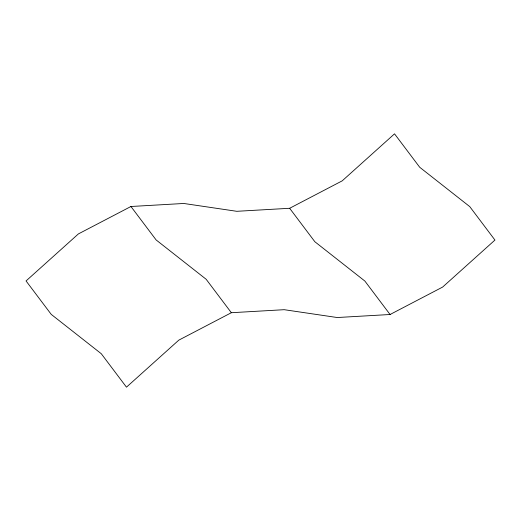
<?xml version="1.0" encoding="UTF-8"?>
<svg xmlns="http://www.w3.org/2000/svg" width="521" height="521" viewBox="0 0 521 521"><rect width="100%" height="100%" fill="white"/><g stroke="black" fill="none" stroke-linecap="round" stroke-linejoin="round"><path stroke-width="0.78" d="M130.934 206.498L78.371 233.929L26.05 280.943L51.24 314.384L101.276 353.72L126.466 387.162L178.788 340.154L231.35 312.717L284.212 309.695L337.204 317.53L390.066 314.502L442.629 287.071L494.95 240.057L469.76 206.616L419.724 167.28L394.534 133.838L342.212 180.846L289.65 208.283L236.788 211.305L183.796 203.47L130.934 206.498L156.124 239.94L206.16 279.276L231.35 312.717M390.066 314.502L364.876 281.06L314.84 241.724L289.65 208.283"/></g></svg>
